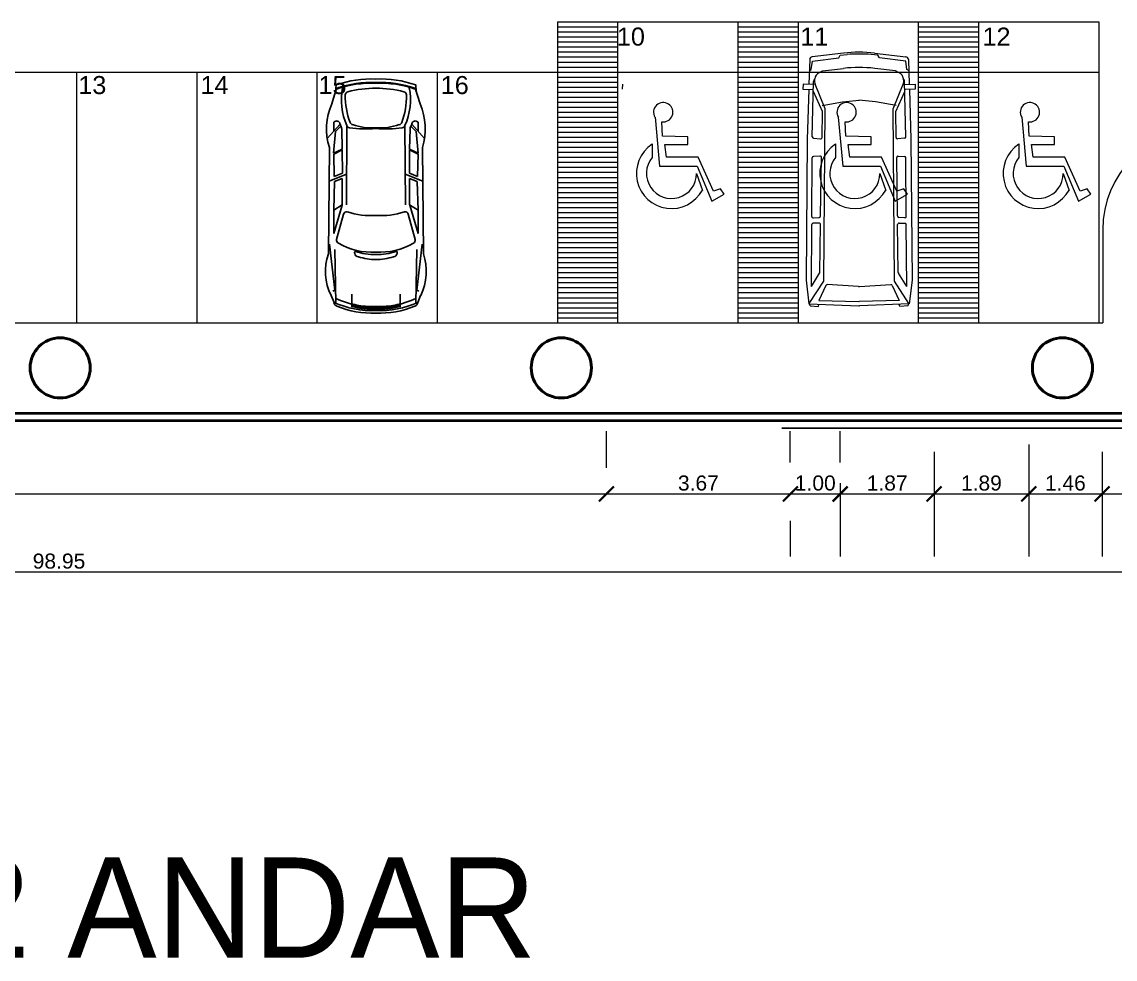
# Model space of a CAD drawing. Header units: inches. Extents: x 13 to 261, y -112 to -47.
# Drawn here: x 208.62 to 230.44, y -112.42 to -93.73 of the extents above; entities that cross this region are included whole.
import ezdxf

# ---------------------------------------------------------------- set-up
doc = ezdxf.new("R2010")
doc.units = ezdxf.units.IN
doc.header["$MEASUREMENT"] = 0
for name, color, linetype, lineweight in [('AUTOS', 6, 'Continuous', 20), ('BANQUETA', 2, 'Continuous', 18), ('CAJONES', 3, 'Continuous', 20), ('COLUMNAS', 20, 'Continuous', 40), ('COTAS', 192, 'Continuous', 13), ('MUROS', 5, 'Continuous', 35), ('SIMBOLOGIA', 10, 'Continuous', 18), ('TERRENO', 8, 'Continuous', 25), ('TEXTOS', 124, 'Continuous', 30)]:
    doc.layers.add(name, color=color, linetype=linetype, lineweight=lineweight)
doc.styles.add('COTAS', font='ARIALUNI.TTF', dxfattribs={"height": 0.3})
doc.styles.add('TEXTOS', font='ARIALUNI.TTF', dxfattribs={"height": 0.36})

# ---------------------------------------------------------------- blocks, each defined once
blk = doc.blocks.new('_ArchTick')
at = {"color": 0, "linetype": 'ByBlock', "const_width": 0.15}
blk.add_lwpolyline([(-0.5, -0.5), (0.5, 0.5)], dxfattribs=at)

msp = doc.modelspace()

# ---------------------------------------------------------------- linework, layer by layer
for p, q in [((214.905, -95.051), (214.808, -95.362)), ((214.894, -94.985), (214.883, -95.115)), ((214.9, -95.11), (214.883, -95.115)), ((216.474, -95.051), (216.571, -95.362)), ((216.479, -95.11), (216.496, -95.115)), ((216.485, -94.985), (216.496, -95.115)), ((214.975, -95.769), (214.719, -96.051)), ((214.873, -95.712), (214.848, -95.727)), ((214.848, -95.727), (214.848, -95.909)), ((214.975, -95.769), (214.973, -95.756)), ((215.003, -95.838), (214.975, -95.769)), ((216.376, -95.838), (216.404, -95.769)), ((216.404, -95.769), (216.406, -95.756)), ((216.404, -95.769), (216.66, -96.051)), ((216.506, -95.712), (216.531, -95.727)), ((216.531, -95.727), (216.531, -95.909)), ((214.887, -95.916), (214.846, -96.345)), ((214.989, -95.804), (214.887, -95.916)), ((215.017, -96.262), (215.008, -95.862)), ((215.109, -95.795), (215.101, -97.377)), ((216.27, -95.795), (216.278, -97.377)), ((216.362, -96.262), (216.371, -95.862)), ((216.39, -95.804), (216.492, -95.916)), ((216.492, -95.916), (216.533, -96.345)), ((214.762, -96.231), (214.742, -98.353)), ((214.846, -96.345), (215.017, -96.262)), ((214.848, -96.362), (215.018, -96.277)), ((214.859, -96.808), (214.848, -96.362)), ((215.018, -96.277), (215.021, -96.742)), ((216.361, -96.277), (216.358, -96.742)), ((216.531, -96.362), (216.361, -96.277)), ((216.533, -96.345), (216.362, -96.262)), ((216.52, -96.808), (216.531, -96.362)), ((216.617, -96.231), (216.637, -98.353)), ((215.104, -96.762), (214.755, -96.902)), ((215.021, -96.742), (214.859, -96.808)), ((215.017, -96.851), (214.863, -96.912)), ((215.018, -97.366), (215.017, -96.851)), ((216.275, -96.762), (216.624, -96.902)), ((216.358, -96.742), (216.52, -96.808)), ((216.361, -97.366), (216.362, -96.851)), ((216.362, -96.851), (216.516, -96.912)), ((214.863, -96.912), (214.848, -97.481)), ((216.516, -96.912), (216.531, -97.481)), ((214.848, -97.481), (215.018, -97.375)), ((214.848, -97.481), (215.018, -97.375)), ((215.015, -97.385), (214.848, -97.947)), ((214.848, -97.947), (214.848, -97.481)), ((216.531, -97.481), (216.361, -97.375)), ((216.531, -97.481), (216.361, -97.375)), ((216.364, -97.385), (216.531, -97.947)), ((216.531, -97.947), (216.531, -97.481)), ((215.043, -97.563), (214.905, -98.064)), ((216.336, -97.563), (216.474, -98.064)), ((214.764, -98.159), (214.87, -99.075)), ((216.615, -98.159), (216.509, -99.075)), ((214.87, -98.265), (214.892, -99.335)), ((215.262, -98.325), (215.267, -98.349)), ((216.117, -98.325), (216.112, -98.349)), ((216.509, -98.265), (216.487, -99.335)), ((214.796, -99.183), (214.854, -99.323)), ((214.87, -99.075), (214.833, -99.094)), ((215.208, -99.16), (215.208, -99.417)), ((216.171, -99.16), (216.171, -99.417)), ((216.509, -99.075), (216.546, -99.094)), ((216.583, -99.183), (216.525, -99.323))]:
    msp.add_line(p, q)
for centre, radius, start, end in [((215.601, -97.024), 2.159, 87.6513, 109.1212), ((215.778, -97.024), 2.159, 70.8788, 92.3487), ((215.598, -97.03), 2.081, 87.48, 109.4955), ((215.599, -97.028), 2.095, 87.5289, 109.3452), ((216.266, -95.28), 1.266, 169.0498, 204.0118), ((215.146, -95.186), 0.067, 104.6595, 178.7775), ((215.687, -97.252), 2.203, 89.9299, 104.6595), ((215.78, -97.028), 2.095, 70.6548, 92.4711), ((215.781, -97.03), 2.081, 70.5045, 92.52), ((215.692, -97.252), 2.203, 75.3405, 90.0701), ((216.233, -95.186), 0.067, 1.2225, 75.3405), ((215.113, -95.28), 1.266, 335.9882, 10.9502), ((216.551, -95.216), 1.472, 178.7775, 200.6341), ((214.828, -95.216), 1.472, 339.3659, 1.2225), ((215.931, -95.857), 1.227, 156.1995, 197.7488), ((215.448, -95.857), 1.227, 342.2512, 23.8005), ((214.907, -95.77), 0.067, 11.3026, 120.9804), ((215.236, -95.711), 0.067, 200.6341, 259.5315), ((216.143, -95.711), 0.067, 280.4685, 339.3659), ((216.472, -95.77), 0.067, 59.0196, 168.6974), ((214.941, -95.863), 0.067, 1.3581, 21.7883), ((215.172, -95.772), 0.067, 200.4234, 262.1694), ((215.5, -93.386), 2.476, 262.1694, 274.3856), ((215.622, -94.626), 1.217, 250.9126, 273.1847), ((215.757, -94.626), 1.217, 266.8153, 289.0874), ((215.879, -93.386), 2.476, 265.6144, 277.8306), ((216.207, -95.772), 0.067, 277.8306, 339.5766), ((216.438, -95.863), 0.067, 158.2117, 178.6419), ((214.951, -97.366), 0.067, 343.506, 0), ((214.951, -97.366), 0.067, 343.506, 0), ((215.108, -97.58), 0.067, 80.0154, 164.5876), ((215.571, -96.207), 1.383, 250.9691, 274.9256), ((215.808, -96.207), 1.383, 265.0744, 289.0309), ((216.271, -97.58), 0.067, 15.4124, 99.9846), ((216.428, -97.366), 0.067, 180, 196.494), ((216.428, -97.366), 0.067, 180, 196.494), ((214.97, -98.082), 0.067, 164.5876, 243.7467), ((215.599, -97.011), 1.309, 239.7932, 273.9817), ((215.78, -97.011), 1.309, 266.0183, 300.2068), ((216.409, -98.082), 0.067, 296.2533, 15.4124), ((215.781, -98.702), 1.097, 161.4359, 206.0074), ((215.279, -98.321), 0.0167, 80.3511, 191.7948), ((215.349, -98.332), 0.0837, 191.7948, 263.3968), ((215.688, -97.014), 1.354, 252.5204, 270.0642), ((215.691, -97.014), 1.354, 269.9358, 287.4796), ((216.03, -98.332), 0.0837, 276.6032, 348.2052), ((216.1, -98.321), 0.0167, 348.2052, 99.6489), ((215.598, -98.702), 1.097, 333.9926, 18.5641), ((215.736, -97.012), 1.457, 254.2229, 268.1832), ((215.643, -97.012), 1.457, 271.8168, 285.7771), ((215.612, -97.678), 1.725, 245.2701, 272.5606), ((215.767, -97.678), 1.725, 267.4394, 294.7299), ((215.613, -97.677), 1.81, 245.1967, 272.4278), ((214.937, -99.315), 0.0837, 185.2866, 251.3205), ((215.625, -97.678), 1.859, 247.387, 271.9756), ((215.694, -97.68), 1.739, 253.7701, 269.8508), ((215.696, -97.679), 1.756, 253.8636, 269.7872), ((215.698, -97.679), 1.773, 253.9552, 269.7248), ((215.7, -97.679), 1.79, 254.045, 269.6636), ((215.766, -97.677), 1.81, 267.5722, 294.8033), ((215.685, -97.68), 1.739, 270.1492, 286.2299), ((215.683, -97.679), 1.756, 270.2128, 286.1364), ((215.681, -97.679), 1.773, 270.2752, 286.0448), ((215.754, -97.678), 1.859, 268.0244, 292.613), ((215.679, -97.679), 1.79, 270.3364, 285.955), ((216.442, -99.315), 0.0837, 288.6795, 354.7134)]:
    msp.add_arc(centre, radius, start, end)
at = {"layer": 'AUTOS'}
for p, q in [((225.022, -94.349), (224.397, -94.422)), ((224.402, -94.508), (224.926, -94.443)), ((224.926, -94.443), (224.957, -94.391)), ((224.957, -94.391), (225.093, -94.379)), ((225.707, -94.391), (225.571, -94.379)), ((225.642, -94.349), (226.267, -94.422)), ((225.737, -94.443), (225.707, -94.391)), ((226.262, -94.508), (225.737, -94.443)), ((224.347, -94.476), (224.331, -94.971)), ((224.334, -94.7), (224.379, -94.678)), ((224.379, -94.678), (224.402, -94.508)), ((224.601, -94.703), (225.02, -94.654)), ((226.062, -94.703), (225.644, -94.654)), ((226.284, -94.678), (226.262, -94.508)), ((226.329, -94.7), (226.284, -94.678)), ((226.317, -94.476), (226.332, -94.971)), ((224.444, -94.877), (224.447, -94.86)), ((224.531, -94.742), (224.601, -94.703)), ((226.132, -94.742), (226.062, -94.703)), ((226.22, -94.877), (226.217, -94.86)), ((220.608, -94.967), (220.605, -95.067)), ((224.214, -94.967), (224.211, -95.067)), ((224.211, -95.067), (224.404, -95.078)), ((224.446, -94.975), (224.214, -94.967)), ((224.328, -95.074), (224.296, -96.067)), ((224.399, -96.019), (224.424, -94.917)), ((224.6, -95.517), (224.42, -95.112)), ((224.653, -95.463), (224.454, -94.97)), ((226.01, -95.463), (226.21, -94.97)), ((226.064, -95.517), (226.244, -95.112)), ((226.217, -94.975), (226.449, -94.967)), ((226.265, -96.019), (226.239, -94.917)), ((226.453, -95.067), (226.259, -95.078)), ((226.336, -95.074), (226.367, -96.067)), ((226.449, -94.967), (226.453, -95.067)), ((224.594, -95.396), (225.001, -95.318)), ((225.001, -95.318), (225.336, -95.289)), ((225.663, -95.318), (225.327, -95.289)), ((226.069, -95.396), (225.663, -95.318)), ((224.594, -96.034), (224.6, -95.517)), ((224.628, -98.895), (224.653, -95.463)), ((226.036, -98.895), (226.01, -95.463)), ((226.07, -96.034), (226.064, -95.517)), ((224.296, -96.067), (224.275, -98.877)), ((224.424, -96.047), (224.563, -96.062)), ((226.24, -96.047), (226.101, -96.062)), ((226.367, -96.067), (226.389, -98.877)), ((224.552, -96.403), (224.423, -96.409)), ((226.112, -96.403), (226.241, -96.409)), ((224.389, -97.608), (224.396, -96.437)), ((224.565, -97.597), (224.581, -96.432)), ((226.099, -97.597), (226.083, -96.432)), ((226.274, -97.608), (226.267, -96.437)), ((224.42, -97.636), (224.539, -97.625)), ((226.244, -97.636), (226.124, -97.625)), ((224.381, -99.005), (224.388, -97.77)), ((224.534, -97.741), (224.416, -97.743)), ((224.549, -98.724), (224.562, -97.77)), ((226.115, -98.724), (226.101, -97.77)), ((226.13, -97.741), (226.248, -97.743)), ((226.283, -99.005), (226.275, -97.77)), ((224.381, -99.005), (224.545, -98.739)), ((226.283, -99.005), (226.119, -98.739)), ((224.275, -98.877), (224.332, -99.352)), ((224.336, -99.344), (224.628, -98.895)), ((224.67, -98.984), (224.531, -99.285)), ((225.322, -99.003), (224.697, -98.967)), ((225.341, -99.003), (225.966, -98.967)), ((225.993, -98.984), (226.133, -99.285)), ((226.328, -99.344), (226.036, -98.895)), ((226.389, -98.877), (226.332, -99.352)), ((224.332, -99.352), (225.325, -99.391)), ((224.353, -99.389), (224.347, -99.354)), ((224.353, -99.389), (224.52, -99.406)), ((224.52, -99.406), (224.53, -99.36)), ((224.531, -99.285), (225.328, -99.301)), ((226.133, -99.285), (225.335, -99.301)), ((226.332, -99.352), (225.338, -99.391)), ((226.143, -99.406), (226.133, -99.36)), ((226.31, -99.389), (226.143, -99.406)), ((226.31, -99.389), (226.316, -99.354))]:
    msp.add_line(p, q, dxfattribs=at)
for centre, radius, start, end in [((224.403, -94.478), 0.0562, 96.5957, 178.1836), ((225.332, -97.029), 2.698, 83.4043, 96.5957), ((225.332, -97.066), 2.698, 84.9171, 95.0829), ((226.26, -94.478), 0.0562, 1.8164, 83.4043), ((225.332, -97.334), 2.698, 83.3562, 96.6438), ((224.508, -94.919), 0.0843, 151.494, 178.672), ((224.61, -94.906), 0.169, 170.1077, 202.0578), ((224.613, -94.889), 0.169, 118.9839, 170.1077), ((226.051, -94.889), 0.169, 9.8923, 61.0161), ((226.054, -94.906), 0.169, 337.9422, 9.8923), ((226.155, -94.919), 0.0843, 1.328, 28.506), ((224.427, -96.019), 0.0281, 179.6566, 263.9388), ((224.566, -96.034), 0.0281, 263.9388, 359.3495), ((226.098, -96.034), 0.0281, 180.6505, 276.0612), ((226.237, -96.019), 0.0281, 276.0612, 0.3434), ((224.424, -96.437), 0.0281, 92.4715, 179.6566), ((224.553, -96.431), 0.0281, 359.1971, 92.4715), ((226.111, -96.431), 0.0281, 87.5285, 180.8029), ((226.239, -96.437), 0.0281, 0.3434, 87.5285), ((224.417, -97.608), 0.0281, 179.6566, 275.3048), ((224.536, -97.597), 0.0281, 275.3048, 359.1971), ((226.127, -97.597), 0.0281, 180.8029, 264.6952), ((226.246, -97.608), 0.0281, 264.6952, 0.3434), ((224.416, -97.771), 0.0281, 90.5979, 179.6566), ((224.534, -97.769), 0.0281, 359.1971, 90.5979), ((226.129, -97.769), 0.0281, 89.4021, 180.8029), ((226.247, -97.771), 0.0281, 0.3434, 89.4021), ((224.521, -98.724), 0.0281, 328.3579, 359.1971), ((226.143, -98.724), 0.0281, 180.8029, 211.6421), ((224.696, -98.996), 0.0281, 86.7869, 155.1965), ((225.332, -98.834), 0.169, 266.7869, 273.2131), ((225.968, -98.996), 0.0281, 24.8035, 93.2131), ((225.332, -99.222), 0.169, 267.7943, 272.2057), ((225.332, -99.133), 0.169, 268.8622, 271.1378)]:
    msp.add_arc(centre, radius, start, end, dxfattribs=at)
at = {"layer": 'BANQUETA'}
for p in [(230.195, -97.872), (180.29, -99.727)]:
    msp.add_line(p, (230.195, -99.727), dxfattribs=at)
msp.add_arc((232.195, -97.872), 2, 90, 180, dxfattribs=at)
at = {"layer": 'CAJONES'}
for p, q in [((219.314, -93.727), (219.314, -99.727)), ((219.314, -93.727), (230.114, -93.727)), ((220.514, -93.727), (220.514, -99.727)), ((222.914, -93.727), (222.914, -99.727)), ((224.114, -93.727), (224.114, -99.727)), ((226.514, -93.727), (226.514, -99.727)), ((227.714, -93.727), (227.714, -99.727)), ((230.114, -93.727), (230.114, -99.727)), ((219.308, -93.827), (220.508, -93.827)), ((219.308, -93.927), (220.508, -93.927)), ((219.308, -94.027), (220.508, -94.027)), ((222.914, -93.827), (224.114, -93.827)), ((222.914, -93.927), (224.114, -93.927)), ((222.914, -94.027), (224.114, -94.027)), ((226.514, -93.827), (227.714, -93.827)), ((226.514, -93.927), (227.714, -93.927)), ((226.514, -94.027), (227.714, -94.027)), ((219.308, -94.127), (220.508, -94.127)), ((219.308, -94.227), (220.508, -94.227)), ((222.914, -94.127), (224.114, -94.127)), ((222.914, -94.227), (224.114, -94.227)), ((226.514, -94.127), (227.714, -94.127)), ((226.514, -94.227), (227.714, -94.227)), ((219.308, -94.327), (220.508, -94.327)), ((219.308, -94.427), (220.508, -94.427)), ((222.914, -94.327), (224.114, -94.327)), ((222.914, -94.427), (224.114, -94.427)), ((226.514, -94.327), (227.714, -94.327)), ((226.514, -94.427), (227.714, -94.427)), ((219.308, -94.527), (220.508, -94.527)), ((219.308, -94.627), (220.508, -94.627)), ((222.914, -94.527), (224.114, -94.527)), ((222.914, -94.627), (224.114, -94.627)), ((226.514, -94.527), (227.714, -94.527)), ((226.514, -94.627), (227.714, -94.627)), ((180.914, -94.727), (230.114, -94.727)), ((209.714, -94.727), (209.714, -99.727)), ((212.114, -94.727), (212.114, -99.727)), ((214.514, -94.727), (214.514, -99.727)), ((216.914, -94.727), (216.914, -99.727)), ((219.308, -94.727), (220.508, -94.727)), ((219.308, -94.827), (220.508, -94.827)), ((222.914, -94.727), (224.114, -94.727)), ((222.914, -94.827), (224.114, -94.827)), ((226.514, -94.727), (227.714, -94.727)), ((226.514, -94.827), (227.714, -94.827)), ((219.308, -94.927), (220.508, -94.927)), ((219.308, -95.027), (220.508, -95.027)), ((222.914, -94.927), (224.114, -94.927)), ((222.914, -95.027), (224.114, -95.027)), ((226.514, -94.927), (227.714, -94.927)), ((226.514, -95.027), (227.714, -95.027)), ((219.308, -95.127), (220.508, -95.127)), ((219.308, -95.227), (220.508, -95.227)), ((219.308, -95.327), (220.508, -95.327)), ((222.914, -95.127), (224.114, -95.127)), ((222.914, -95.227), (224.114, -95.227)), ((222.914, -95.327), (224.114, -95.327)), ((226.514, -95.127), (227.714, -95.127)), ((226.514, -95.227), (227.714, -95.227)), ((226.514, -95.327), (227.714, -95.327)), ((219.308, -95.427), (220.508, -95.427)), ((219.308, -95.527), (220.508, -95.527)), ((222.914, -95.427), (224.114, -95.427)), ((222.914, -95.527), (224.114, -95.527)), ((226.514, -95.427), (227.714, -95.427)), ((226.514, -95.527), (227.714, -95.527)), ((219.308, -95.627), (220.508, -95.627)), ((219.308, -95.727), (220.508, -95.727)), ((222.914, -95.627), (224.114, -95.627)), ((222.914, -95.727), (224.114, -95.727)), ((226.514, -95.627), (227.714, -95.627)), ((226.514, -95.727), (227.714, -95.727)), ((219.308, -95.827), (220.508, -95.827)), ((219.308, -95.927), (220.508, -95.927)), ((222.914, -95.827), (224.114, -95.827)), ((222.914, -95.927), (224.114, -95.927)), ((226.514, -95.827), (227.714, -95.827)), ((226.514, -95.927), (227.714, -95.927)), ((219.308, -96.027), (220.508, -96.027)), ((219.308, -96.127), (220.508, -96.127)), ((222.914, -96.027), (224.114, -96.027)), ((222.914, -96.127), (224.114, -96.127)), ((226.514, -96.027), (227.714, -96.027)), ((226.514, -96.127), (227.714, -96.127)), ((219.308, -96.227), (220.508, -96.227)), ((219.308, -96.327), (220.508, -96.327)), ((219.308, -96.427), (220.508, -96.427)), ((222.914, -96.227), (224.114, -96.227)), ((222.914, -96.327), (224.114, -96.327)), ((222.914, -96.427), (224.114, -96.427)), ((226.514, -96.227), (227.714, -96.227)), ((226.514, -96.327), (227.714, -96.327)), ((226.514, -96.427), (227.714, -96.427)), ((219.308, -96.527), (220.508, -96.527)), ((219.308, -96.627), (220.508, -96.627)), ((222.914, -96.527), (224.114, -96.527)), ((222.914, -96.627), (224.114, -96.627)), ((226.514, -96.527), (227.714, -96.527)), ((226.514, -96.627), (227.714, -96.627)), ((219.308, -96.727), (220.508, -96.727)), ((219.308, -96.827), (220.508, -96.827)), ((222.914, -96.727), (224.114, -96.727)), ((222.914, -96.827), (224.114, -96.827)), ((226.514, -96.727), (227.714, -96.727)), ((226.514, -96.827), (227.714, -96.827)), ((219.308, -96.927), (220.508, -96.927)), ((219.308, -97.027), (220.508, -97.027)), ((222.914, -96.927), (224.114, -96.927)), ((222.914, -97.027), (224.114, -97.027)), ((226.514, -96.927), (227.714, -96.927)), ((226.514, -97.027), (227.714, -97.027)), ((219.308, -97.127), (220.508, -97.127)), ((219.308, -97.227), (220.508, -97.227)), ((222.914, -97.127), (224.114, -97.127)), ((222.914, -97.227), (224.114, -97.227)), ((226.514, -97.127), (227.714, -97.127)), ((226.514, -97.227), (227.714, -97.227)), ((219.308, -97.327), (220.508, -97.327)), ((219.308, -97.427), (220.508, -97.427)), ((222.914, -97.327), (224.114, -97.327)), ((222.914, -97.427), (224.114, -97.427)), ((226.514, -97.327), (227.714, -97.327)), ((226.514, -97.427), (227.714, -97.427)), ((219.308, -97.527), (220.508, -97.527)), ((219.308, -97.627), (220.508, -97.627)), ((219.308, -97.727), (220.508, -97.727)), ((222.914, -97.527), (224.114, -97.527)), ((222.914, -97.627), (224.114, -97.627)), ((222.914, -97.727), (224.114, -97.727)), ((226.514, -97.527), (227.714, -97.527)), ((226.514, -97.627), (227.714, -97.627)), ((226.514, -97.727), (227.714, -97.727)), ((219.308, -97.827), (220.508, -97.827)), ((219.308, -97.927), (220.508, -97.927)), ((222.914, -97.827), (224.114, -97.827)), ((222.914, -97.927), (224.114, -97.927)), ((226.514, -97.827), (227.714, -97.827)), ((226.514, -97.927), (227.714, -97.927)), ((219.308, -98.027), (220.508, -98.027)), ((219.308, -98.127), (220.508, -98.127)), ((222.914, -98.027), (224.114, -98.027)), ((222.914, -98.127), (224.114, -98.127)), ((226.514, -98.027), (227.714, -98.027)), ((226.514, -98.127), (227.714, -98.127)), ((219.308, -98.227), (220.508, -98.227)), ((219.308, -98.327), (220.508, -98.327)), ((222.914, -98.227), (224.114, -98.227)), ((222.914, -98.327), (224.114, -98.327)), ((226.514, -98.227), (227.714, -98.227)), ((226.514, -98.327), (227.714, -98.327)), ((219.308, -98.427), (220.508, -98.427)), ((219.308, -98.527), (220.508, -98.527)), ((222.914, -98.427), (224.114, -98.427)), ((222.914, -98.527), (224.114, -98.527)), ((226.514, -98.427), (227.714, -98.427)), ((226.514, -98.527), (227.714, -98.527)), ((219.308, -98.627), (220.508, -98.627)), ((219.308, -98.727), (220.508, -98.727)), ((219.308, -98.827), (220.508, -98.827)), ((222.914, -98.627), (224.114, -98.627)), ((222.914, -98.727), (224.114, -98.727)), ((222.914, -98.827), (224.114, -98.827)), ((226.514, -98.627), (227.714, -98.627)), ((226.514, -98.727), (227.714, -98.727)), ((226.514, -98.827), (227.714, -98.827)), ((219.308, -98.927), (220.508, -98.927)), ((219.308, -99.027), (220.508, -99.027)), ((222.914, -98.927), (224.114, -98.927)), ((222.914, -99.027), (224.114, -99.027)), ((226.514, -98.927), (227.714, -98.927)), ((226.514, -99.027), (227.714, -99.027)), ((219.308, -99.127), (220.508, -99.127)), ((219.308, -99.227), (220.508, -99.227)), ((222.914, -99.127), (224.114, -99.127)), ((222.914, -99.227), (224.114, -99.227)), ((226.514, -99.127), (227.714, -99.127)), ((226.514, -99.227), (227.714, -99.227)), ((219.308, -99.327), (220.508, -99.327)), ((219.308, -99.427), (220.508, -99.427)), ((222.914, -99.327), (224.114, -99.327)), ((222.914, -99.427), (224.114, -99.427)), ((226.514, -99.327), (227.714, -99.327)), ((226.514, -99.427), (227.714, -99.427)), ((219.308, -99.527), (220.508, -99.527)), ((219.308, -99.627), (220.508, -99.627)), ((222.914, -99.527), (224.114, -99.527)), ((222.914, -99.627), (224.114, -99.627)), ((226.514, -99.527), (227.714, -99.527)), ((226.514, -99.627), (227.714, -99.627))]:
    msp.add_line(p, q, dxfattribs=at)
at = {"layer": 'COLUMNAS'}
for centre in [(209.39, -100.627), (219.39, -100.627), (229.39, -100.627)]:
    msp.add_circle(centre, 0.6, dxfattribs=at)
at = {"layer": 'COTAS', "color": 1}
for p, q in [((220.29, -102.516), (220.29, -101.891)), ((220.29, -102.62), (220.29, -101.891)), ((223.96, -102.516), (223.96, -101.891)), ((224.956, -102.516), (224.956, -101.891)), ((226.829, -102.302), (226.829, -104.391)), ((226.829, -102.302), (226.829, -104.391)), ((228.717, -102.152), (228.717, -104.391)), ((228.717, -102.152), (228.717, -104.391)), ((230.18, -102.302), (230.18, -104.391)), ((230.18, -102.302), (230.18, -104.391)), ((224.956, -102.927), (224.956, -104.391)), ((183.79, -103.141), (220.29, -103.141)), ((220.29, -103.141), (223.96, -103.141)), ((223.96, -103.141), (224.956, -103.141)), ((224.956, -103.141), (226.829, -103.141)), ((226.829, -103.141), (228.717, -103.141)), ((228.717, -103.141), (230.18, -103.141)), ((230.18, -103.141), (234.349, -103.141)), ((223.96, -103.676), (223.96, -104.391)), ((258.843, -104.698), (159.89, -104.698))]:
    msp.add_line(p, q, dxfattribs=at)
at = {"layer": 'MUROS'}
for p, q in [((180.29, -101.527), (234.349, -101.527)), ((180.29, -101.677), (234.349, -101.677))]:
    msp.add_line(p, q, dxfattribs=at)
at = {"layer": 'SIMBOLOGIA'}
for p, q in [((221.26, -95.629), (221.347, -96.606)), ((221.409, -96.006), (221.394, -95.719)), ((224.918, -95.629), (225.006, -96.606)), ((225.068, -96.006), (225.053, -95.719)), ((228.577, -95.629), (228.665, -96.606)), ((228.726, -96.006), (228.712, -95.719)), ((221.202, -96.162), (221.202, -96.44)), ((221.918, -96.021), (221.409, -96.006)), ((221.486, -96.422), (221.455, -96.175)), ((221.455, -96.175), (221.918, -96.175)), ((221.918, -96.175), (221.918, -96.021)), ((224.861, -96.162), (224.861, -96.44)), ((225.576, -96.021), (225.068, -96.006)), ((225.145, -96.422), (225.114, -96.175)), ((225.114, -96.175), (225.576, -96.175)), ((225.576, -96.175), (225.576, -96.021)), ((228.52, -96.162), (228.52, -96.44)), ((229.235, -96.021), (228.726, -96.006)), ((228.773, -96.175), (229.235, -96.175)), ((228.803, -96.422), (228.773, -96.175)), ((229.235, -96.175), (229.235, -96.021)), ((222.118, -96.422), (221.486, -96.422)), ((222.426, -97.1), (222.118, -96.422)), ((225.777, -96.422), (225.145, -96.422)), ((226.085, -97.1), (225.777, -96.422)), ((229.436, -96.422), (228.803, -96.422)), ((229.744, -97.1), (229.436, -96.422)), ((221.347, -96.606), (222.103, -96.606)), ((222.103, -96.606), (222.396, -97.3)), ((225.006, -96.606), (225.761, -96.606)), ((225.761, -96.606), (226.054, -97.3)), ((228.665, -96.606), (229.42, -96.606)), ((229.42, -96.606), (229.713, -97.3)), ((222.089, -96.751), (222.208, -97.09)), ((225.748, -96.751), (225.867, -97.09)), ((229.407, -96.751), (229.526, -97.09)), ((222.565, -97.053), (222.426, -97.1)), ((222.642, -97.161), (222.565, -97.053)), ((226.224, -97.053), (226.085, -97.1)), ((226.301, -97.161), (226.224, -97.053)), ((229.883, -97.053), (229.744, -97.1)), ((229.96, -97.161), (229.883, -97.053)), ((222.396, -97.3), (222.642, -97.161)), ((226.054, -97.3), (226.301, -97.161)), ((229.713, -97.3), (229.96, -97.161))]:
    msp.add_line(p, q, dxfattribs=at)
for centre, radius, start, end in [((221.424, -95.528), 0.193, 261.135, 211.498), ((225.083, -95.528), 0.193, 261.135, 211.498), ((228.742, -95.528), 0.193, 261.135, 211.498), ((221.589, -96.749), 0.7, 123.5723, 331.6387), ((225.248, -96.749), 0.7, 123.5723, 331.6387), ((228.907, -96.749), 0.7, 123.5723, 331.6387), ((221.589, -96.749), 0.5, 140.674, 359.8465), ((225.248, -96.749), 0.5, 140.674, 359.8465), ((228.907, -96.749), 0.5, 140.674, 359.8465)]:
    msp.add_arc(centre, radius, start, end, dxfattribs=at)
at = {"layer": 'TERRENO'}
for q in [(259.39, -101.827), (237.39, -101.827)]:
    msp.add_line((223.79, -101.827), q, dxfattribs=at)

# ---------------------------------------------------------------- block references
at = {"layer": 'COTAS', "color": 1, "xscale": 0.3, "yscale": 0.3, "zscale": 0.3, "rotation": 180}
for p in [(220.29, -103.141), (223.96, -103.141), (224.956, -103.141), (226.829, -103.141), (228.717, -103.141), (230.18, -103.141)]:
    msp.add_blockref('_ArchTick', p, dxfattribs=at)
at = {"layer": 'COTAS', "color": 1, "xscale": 0.3, "yscale": 0.3, "zscale": 0.3}
for p in [(220.29, -103.141), (223.96, -103.141), (224.956, -103.141), (226.829, -103.141), (228.717, -103.141), (230.18, -103.141)]:
    msp.add_blockref('_ArchTick', p, dxfattribs=at)

# ---------------------------------------------------------------- texts
at = {"layer": 'COTAS', "color": 1, "char_height": 0.3, "attachment_point": 5, "style": 'COTAS'}
for s, insert in [('3.67', (222.125, -102.925)), ('1.00', (224.458, -102.925)), ('1.87', (225.892, -102.925)), ('1.89', (227.773, -102.925)), ('1.46', (229.448, -102.925)), ('98.95', (209.366, -104.482))]:
    msp.add_mtext(s, dxfattribs=dict(at, insert=insert))
at = {"layer": 'TEXTOS', "style": 'TEXTOS'}
for s, p in [('10', (220.499, -94.2)), ('11', (224.16, -94.2)), ('12', (227.795, -94.2)), ('13', (209.751, -95.167)), ('14', (212.19, -95.167)), ('15', (214.544, -95.167)), ('16', (216.983, -95.167))]:
    msp.add_text(s, height=0.36, dxfattribs=at).set_placement(p)
at = {"layer": 'TEXTOS', "color": 0}
msp.add_text('TIPO 1 E 2 ANDAR', height=2, dxfattribs=at).set_placement((195.559, -112.39))

doc.saveas('drawing.dxf')
